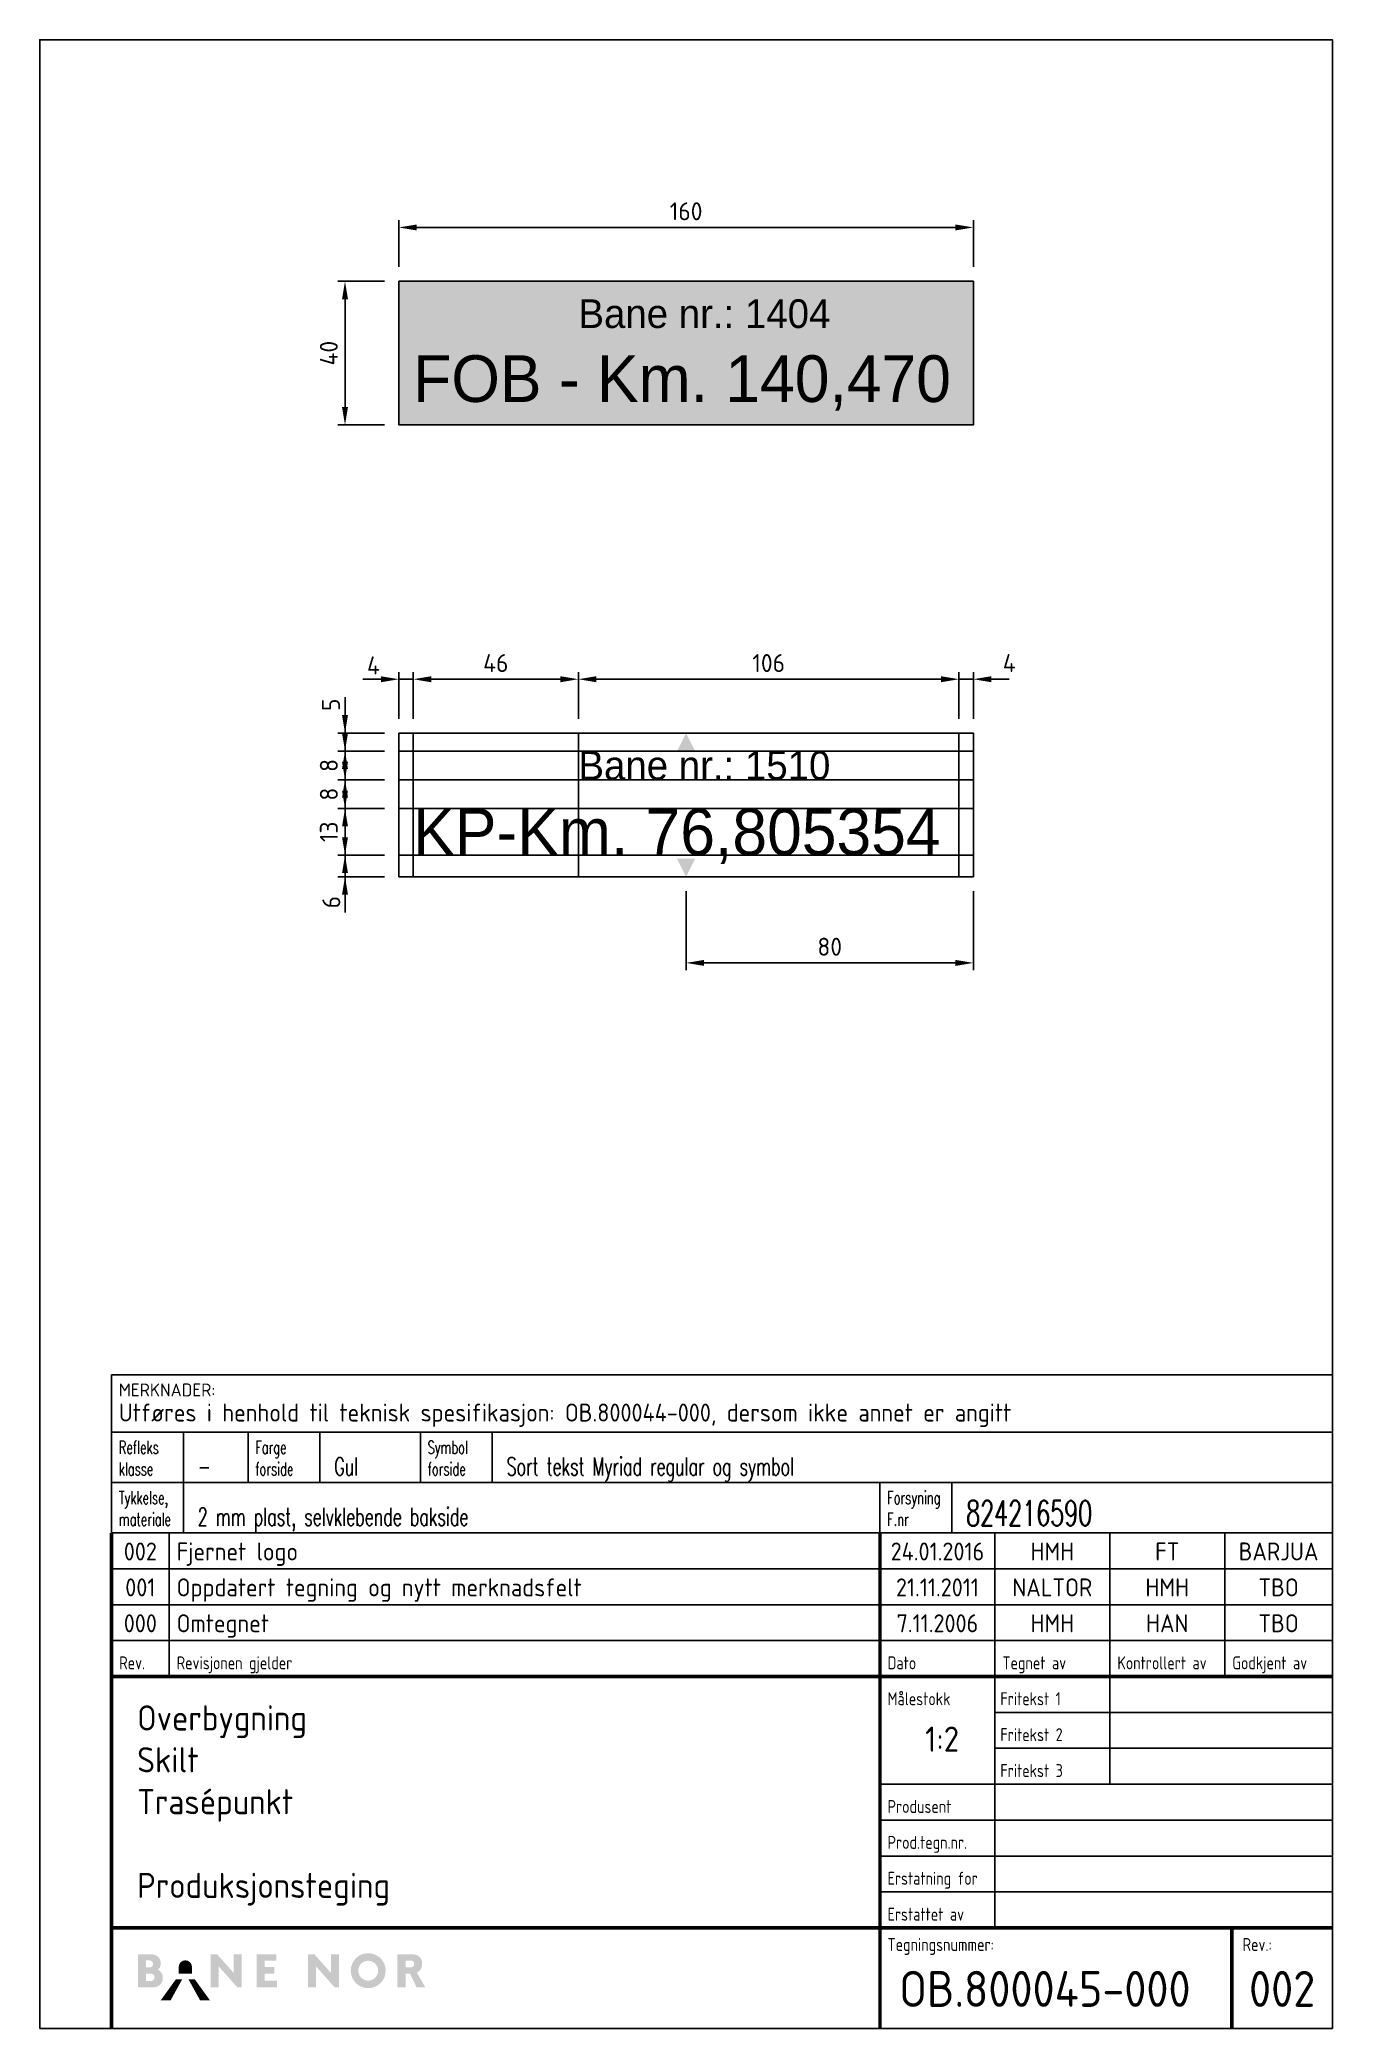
# Model space of a CAD drawing. Header units: millimetres. Extents: x 0 to 360, y 0 to 554.
import ezdxf
from ezdxf.enums import TextEntityAlignment as Align

# ---------------------------------------------------------------- set-up
doc = ezdxf.new("R2010")
doc.units = ezdxf.units.MM
doc.linetypes.add('DASHDOT', pattern=[8, 4, -2, 0, -2])
for name, color, linetype in [('DIM-ISO_1-10', 4, 'Continuous'), ('Merknader', 14, 'DASHDOT'), ('RAMME', 5, 'Continuous'), ('Skilt', 7, 'Continuous'), ('Skilt-tekst', 250, 'Continuous'), ('Skravur-Sort', 250, 'Continuous'), ('Tekst-linjer', 9, 'Continuous'), ('tit_tekst_atributt', 7, 'Continuous'), ('tit_tekst_logo_linjer', 7, 'Continuous'), ('TITT-018', 4, 'Continuous'), ('TITT-TEKST18', 4, 'Continuous'), ('TITT-TEKST25', 2, 'Continuous'), ('TITT-TEKST35', 7, 'Continuous'), ('TITT-TEKST50', 5, 'Continuous')]:
    doc.layers.add(name, color=color, linetype=linetype)
doc.layers.add('Skravur-Gul', color=7, linetype='Continuous', true_color=0xffcc1f)
doc.styles.add('ISO', font='isocp2.shx')
doc.styles.add('ISO25', font='ISO3098.shx')
doc.styles.add('ISOCP', font='isocp.shx')
doc.styles.add('Myriad', font='Myrrg.ttf')
doc.styles.add('TITTEL', font='romans.shx', dxfattribs={"width": 0.65})
doc.dimstyles.new('DIM-ISO_1-2', dxfattribs={"dimscale": 2, "dimtxt": 2.5, "dimasz": 2.5, "dimexe": 1, "dimexo": 2, "dimgap": 1, "dimtad": 1, "dimdec": 0, "dimdsep": 46, "dimtxsty": 'ISO25', "dimcen": 0, "dimclrd": 256, "dimclre": 256, "dimclrt": 2, "dimadec": 0, "dimazin": 0, "dimtp": 0.1, "dimtm": 0.1, "dimtfac": 0.71, "dimtdec": 0, "dimtmove": 0, "dimatfit": 3, "dimfxl": 1, "dimtzin": 0, "dimarcsym": 0})
doc.dimstyles.new('DIM-ISO_1-2$0', dxfattribs={"dimscale": 2, "dimtxt": 2.5, "dimasz": 2.5, "dimexe": 1, "dimexo": 2, "dimgap": 1, "dimtad": 1, "dimdec": 0, "dimdsep": 46, "dimtxsty": 'ISO25', "dimcen": 0, "dimclrd": 256, "dimclre": 256, "dimclrt": 2, "dimadec": 0, "dimazin": 0, "dimtp": 0.1, "dimtm": 0.1, "dimtfac": 0.71, "dimtdec": 0, "dimtmove": 0, "dimatfit": 3, "dimfxl": 1, "dimtzin": 0, "dimarcsym": 0})

# ---------------------------------------------------------------- blocks, each defined once
blk = doc.blocks.new('Merknadsfelt')
at = {"layer": 'TITT-018'}
for p, q in [((0, 14), (170, 14)), ((10, 7), (10, 14)), ((29, 7), (29, 14)), ((0, 7), (107, 7)), ((10, 0), (10, 7)), ((117, 0), (117, 7))]:
    blk.add_line(p, q, dxfattribs=at)
at = {"layer": 'TITT-TEKST50'}
for p, q in [((19, 7), (19, 14)), ((107, 7), (170, 7))]:
    blk.add_line(p, q, dxfattribs=at)
blk.add_lwpolyline([(0, 22), (170, 22), (170, 0), (0, 0)], close=True, dxfattribs=at)
blk.add_lwpolyline([(107, 0), (107, 7)], dxfattribs=at)
at = {"layer": 'TITT-018', "style": 'ISO25'}
blk.add_text('MERKNADER: ', height=1.8, dxfattribs=at).set_placement((1, 19))
at = {"layer": 'TITT-TEKST18', "style": 'TITTEL', "width": 0.65}
for tag, p in [('REFLEKS', (1, 11)), ('FARGE', (20, 11)), ('KLASSE', (1, 8)), ('FORSIDE', (20, 8)), ('TYKKELSE', (1, 4)), ('FORSYNING', (108, 4)), ('MATERIALE', (1, 1)), ('F.NR', (108, 1))]:
    blk.add_attdef(tag, p, '', height=1.8, dxfattribs=at)
at = {"layer": 'TITT-TEKST25', "style": 'ISO'}
blk.add_text('Utføres i henhold til teknisk spesifikasjon: OB.800044-000, dersom ikke annet er angitt ', height=2.5, dxfattribs=at).set_placement((1, 15.5))
at = {"layer": 'TITT-TEKST25', "style": 'TITTEL', "width": 0.65}
for tag, p in [('KLASSE', (12, 8)), ('FORSIDE', (31, 8)), ('MATERIALE', (12, 1))]:
    blk.add_attdef(tag, p, '', height=2.5, dxfattribs=at)
at = {"layer": 'TITT-TEKST35', "style": 'TITTEL', "width": 0.65}
blk.add_attdef('F.NUMMER', (119, 1), '', height=3.5, dxfattribs=at)
blk = doc.blocks.new('Fri-merknad')
at = {"layer": 'TITT-018'}
blk.add_line((10, 0), (10, 7), dxfattribs=at)
at = {"layer": 'TITT-TEKST50'}
blk.add_lwpolyline([(0, 0), (0, 7)], dxfattribs=at)
at = {"layer": 'TITT-TEKST18', "style": 'TITTEL', "width": 0.65}
for tag, p in [('OVER', (1, 4)), ('NEDE', (1, 1))]:
    blk.add_attdef(tag, p, '', height=1.8, dxfattribs=at)
at = {"layer": 'TITT-TEKST25', "style": 'TITTEL', "width": 0.65}
blk.add_attdef('MERKNAD', (12, 1), '', height=2.5, dxfattribs=at)
blk = doc.blocks.new('*D14')
at = {"layer": 'Defpoints', "color": 0, "transparency": 16777216}
for p in [(260, 501.54), (100, 486.54), (260, 486.54)]:
    blk.add_point(p, dxfattribs=at)
at = {"layer": 'DIM-ISO_1-10', "lineweight": -2, "transparency": 16777216}
for p, q in [((100, 490.54), (100, 503.54)), ((105, 501.54), (255, 501.54)), ((260, 490.54), (260, 503.54))]:
    blk.add_line(p, q, dxfattribs=at)
at = {"layer": 'DIM-ISO_1-10', "transparency": 16777216}
for points in [[(105, 502.37), (105, 500.71), (100, 501.54)], [(255, 502.37), (255, 500.71), (260, 501.54)]]:
    blk.add_solid(points, dxfattribs=at)
at = {"layer": 'DIM-ISO_1-10', "color": 2, "transparency": 16777216, "insert": (180, 506.04), "char_height": 5, "attachment_point": 5, "style": 'ISO25'}
blk.add_mtext('160', dxfattribs=at)
blk = doc.blocks.new('*D15')
at = {"layer": 'Defpoints', "color": 0, "transparency": 16777216}
for p in [(100, 486.54), (85, 446.54), (100, 446.54)]:
    blk.add_point(p, dxfattribs=at)
at = {"layer": 'DIM-ISO_1-10', "lineweight": -2, "transparency": 16777216}
for p, q in [((96, 486.54), (83, 486.54)), ((85, 481.54), (85, 451.54)), ((96, 446.54), (83, 446.54))]:
    blk.add_line(p, q, dxfattribs=at)
at = {"layer": 'DIM-ISO_1-10', "transparency": 16777216}
for points in [[(84.17, 481.54), (85.83, 481.54), (85, 486.54)], [(84.17, 451.54), (85.83, 451.54), (85, 446.54)]]:
    blk.add_solid(points, dxfattribs=at)
at = {"layer": 'DIM-ISO_1-10', "color": 2, "transparency": 16777216, "insert": (80.5, 466.54), "char_height": 5, "attachment_point": 5, "rotation": 90, "style": 'ISO25'}
blk.add_mtext('40', dxfattribs=at)
blk = doc.blocks.new('*D16')
at = {"layer": 'Defpoints', "color": 0, "transparency": 16777216}
for p in [(104, 375.73), (100, 360.73), (104, 360.73)]:
    blk.add_point(p, dxfattribs=at)
at = {"layer": 'DIM-ISO_1-10', "lineweight": -2, "transparency": 16777216}
for p, q in [((100, 364.73), (100, 377.73)), ((104, 364.73), (104, 377.73)), ((95, 375.73), (90, 375.73)), ((100, 375.73), (104, 375.73)), ((109, 375.73), (114, 375.73))]:
    blk.add_line(p, q, dxfattribs=at)
at = {"layer": 'DIM-ISO_1-10', "transparency": 16777216}
for points in [[(95, 376.56), (95, 374.89), (100, 375.73)], [(109, 376.56), (109, 374.89), (104, 375.73)]]:
    blk.add_solid(points, dxfattribs=at)
at = {"layer": 'DIM-ISO_1-10', "color": 2, "transparency": 16777216, "insert": (92.91, 379.57), "char_height": 5, "attachment_point": 5, "style": 'ISO25'}
blk.add_mtext('4', dxfattribs=at)
blk = doc.blocks.new('*D17')
at = {"layer": 'Defpoints', "color": 0, "transparency": 16777216}
for p in [(150, 375.73), (104, 360.73), (150, 360.73)]:
    blk.add_point(p, dxfattribs=at)
at = {"layer": 'DIM-ISO_1-10', "lineweight": -2, "transparency": 16777216}
for p, q in [((104, 364.73), (104, 377.73)), ((150, 364.73), (150, 377.73)), ((109, 375.73), (145, 375.73))]:
    blk.add_line(p, q, dxfattribs=at)
at = {"layer": 'DIM-ISO_1-10', "transparency": 16777216}
for points in [[(109, 376.56), (109, 374.89), (104, 375.73)], [(145, 376.56), (145, 374.89), (150, 375.73)]]:
    blk.add_solid(points, dxfattribs=at)
at = {"layer": 'DIM-ISO_1-10', "color": 2, "transparency": 16777216, "insert": (127, 380.23), "char_height": 5, "attachment_point": 5, "style": 'ISO25'}
blk.add_mtext('46', dxfattribs=at)
blk = doc.blocks.new('*D18')
at = {"layer": 'Defpoints', "color": 0, "transparency": 16777216}
for p in [(256, 375.73), (150, 360.73), (256, 360.73)]:
    blk.add_point(p, dxfattribs=at)
at = {"layer": 'DIM-ISO_1-10', "lineweight": -2, "transparency": 16777216}
for p, q in [((150, 364.73), (150, 377.73)), ((256, 364.73), (256, 377.73)), ((155, 375.73), (251, 375.73))]:
    blk.add_line(p, q, dxfattribs=at)
at = {"layer": 'DIM-ISO_1-10', "transparency": 16777216}
for points in [[(155, 376.56), (155, 374.89), (150, 375.73)], [(251, 376.56), (251, 374.89), (256, 375.73)]]:
    blk.add_solid(points, dxfattribs=at)
at = {"layer": 'DIM-ISO_1-10', "color": 2, "transparency": 16777216, "insert": (203, 380.23), "char_height": 5, "attachment_point": 5, "style": 'ISO25'}
blk.add_mtext('106', dxfattribs=at)
blk = doc.blocks.new('*D19')
at = {"layer": 'Defpoints', "color": 0, "transparency": 16777216}
for p in [(260, 375.73), (256, 360.73), (260, 360.73)]:
    blk.add_point(p, dxfattribs=at)
at = {"layer": 'DIM-ISO_1-10', "lineweight": -2, "transparency": 16777216}
for p, q in [((256, 364.73), (256, 377.73)), ((260, 364.73), (260, 377.73)), ((251, 375.73), (246, 375.73)), ((256, 375.73), (260, 375.73)), ((265, 375.73), (270, 375.73))]:
    blk.add_line(p, q, dxfattribs=at)
at = {"layer": 'DIM-ISO_1-10', "transparency": 16777216}
for points in [[(251, 376.56), (251, 374.89), (256, 375.73)], [(265, 376.56), (265, 374.89), (260, 375.73)]]:
    blk.add_solid(points, dxfattribs=at)
at = {"layer": 'DIM-ISO_1-10', "color": 2, "transparency": 16777216, "insert": (270, 380.23), "char_height": 5, "attachment_point": 5, "style": 'ISO25'}
blk.add_mtext('4', dxfattribs=at)
blk = doc.blocks.new('*D20')
at = {"layer": 'Defpoints', "color": 0, "transparency": 16777216}
for p in [(100, 360.73), (85, 355.73), (100, 355.73)]:
    blk.add_point(p, dxfattribs=at)
at = {"layer": 'DIM-ISO_1-10', "lineweight": -2, "transparency": 16777216}
for p, q in [((85, 365.73), (85, 370.73)), ((96, 360.73), (83, 360.73)), ((85, 360.73), (85, 355.73)), ((96, 355.73), (83, 355.73)), ((85, 350.73), (85, 345.73))]:
    blk.add_line(p, q, dxfattribs=at)
at = {"layer": 'DIM-ISO_1-10', "transparency": 16777216}
for points in [[(84.17, 365.73), (85.83, 365.73), (85, 360.73)], [(84.17, 350.73), (85.83, 350.73), (85, 355.73)]]:
    blk.add_solid(points, dxfattribs=at)
at = {"layer": 'DIM-ISO_1-10', "color": 2, "transparency": 16777216, "insert": (81.09, 368.61), "char_height": 5, "attachment_point": 5, "rotation": 90, "style": 'ISO25'}
blk.add_mtext('5', dxfattribs=at)
blk = doc.blocks.new('*D21')
at = {"layer": 'Defpoints', "color": 0, "transparency": 16777216}
for p in [(100, 355.73), (85, 347.73), (100, 347.73)]:
    blk.add_point(p, dxfattribs=at)
at = {"layer": 'DIM-ISO_1-10', "lineweight": -2, "transparency": 16777216}
for p, q in [((85, 360.73), (85, 365.73)), ((96, 355.73), (83, 355.73)), ((85, 355.73), (85, 347.73)), ((96, 347.73), (83, 347.73)), ((85, 342.73), (85, 337.73))]:
    blk.add_line(p, q, dxfattribs=at)
at = {"layer": 'DIM-ISO_1-10', "transparency": 16777216}
for points in [[(84.17, 360.73), (85.83, 360.73), (85, 355.73)], [(84.17, 342.73), (85.83, 342.73), (85, 347.73)]]:
    blk.add_solid(points, dxfattribs=at)
at = {"layer": 'DIM-ISO_1-10', "color": 2, "transparency": 16777216, "insert": (80.5, 351.73), "char_height": 5, "attachment_point": 5, "rotation": 90, "style": 'ISO25'}
blk.add_mtext('8', dxfattribs=at)
blk = doc.blocks.new('*D22')
at = {"layer": 'Defpoints', "color": 0, "transparency": 16777216}
for p in [(100, 347.73), (85, 339.73), (100, 339.73)]:
    blk.add_point(p, dxfattribs=at)
at = {"layer": 'DIM-ISO_1-10', "lineweight": -2, "transparency": 16777216}
for p, q in [((85, 352.73), (85, 357.73)), ((96, 347.73), (83, 347.73)), ((85, 347.73), (85, 339.73)), ((96, 339.73), (83, 339.73)), ((85, 334.73), (85, 329.73))]:
    blk.add_line(p, q, dxfattribs=at)
at = {"layer": 'DIM-ISO_1-10', "transparency": 16777216}
for points in [[(84.17, 352.73), (85.83, 352.73), (85, 347.73)], [(84.17, 334.73), (85.83, 334.73), (85, 339.73)]]:
    blk.add_solid(points, dxfattribs=at)
at = {"layer": 'DIM-ISO_1-10', "color": 2, "transparency": 16777216, "insert": (80.5, 343.73), "char_height": 5, "attachment_point": 5, "rotation": 90, "style": 'ISO25'}
blk.add_mtext('8', dxfattribs=at)
blk = doc.blocks.new('*D23')
at = {"layer": 'Defpoints', "color": 0, "transparency": 16777216}
for p in [(100, 339.73), (85, 326.73), (100, 326.73)]:
    blk.add_point(p, dxfattribs=at)
at = {"layer": 'DIM-ISO_1-10', "lineweight": -2, "transparency": 16777216}
for p, q in [((85, 344.73), (85, 349.73)), ((96, 339.73), (83, 339.73)), ((85, 339.73), (85, 326.73)), ((96, 326.73), (83, 326.73)), ((85, 321.73), (85, 316.73))]:
    blk.add_line(p, q, dxfattribs=at)
at = {"layer": 'DIM-ISO_1-10', "transparency": 16777216}
for points in [[(84.17, 344.73), (85.83, 344.73), (85, 339.73)], [(84.17, 321.73), (85.83, 321.73), (85, 326.73)]]:
    blk.add_solid(points, dxfattribs=at)
at = {"layer": 'DIM-ISO_1-10', "color": 2, "transparency": 16777216, "insert": (80.5, 333.23), "char_height": 5, "attachment_point": 5, "rotation": 90, "style": 'ISO25'}
blk.add_mtext('13', dxfattribs=at)
blk = doc.blocks.new('*D24')
at = {"layer": 'Defpoints', "color": 0, "transparency": 16777216}
for p in [(100, 326.73), (85, 320.73), (100, 320.73)]:
    blk.add_point(p, dxfattribs=at)
at = {"layer": 'DIM-ISO_1-10', "lineweight": -2, "transparency": 16777216}
for p, q in [((85, 331.73), (85, 336.73)), ((96, 326.73), (83, 326.73)), ((85, 326.73), (85, 320.73)), ((96, 320.73), (83, 320.73)), ((85, 315.73), (85, 310.73))]:
    blk.add_line(p, q, dxfattribs=at)
at = {"layer": 'DIM-ISO_1-10', "transparency": 16777216}
for points in [[(84.17, 331.73), (85.83, 331.73), (85, 326.73)], [(84.17, 315.73), (85.83, 315.73), (85, 320.73)]]:
    blk.add_solid(points, dxfattribs=at)
at = {"layer": 'DIM-ISO_1-10', "color": 2, "transparency": 16777216, "insert": (81.19, 313.64), "char_height": 5, "attachment_point": 5, "rotation": 90, "style": 'ISO25'}
blk.add_mtext('6', dxfattribs=at)
blk = doc.blocks.new('*D27')
at = {"layer": 'Defpoints', "color": 0, "transparency": 16777216}
for p in [(180, 320.73), (260, 320.73), (180, 296.73)]:
    blk.add_point(p, dxfattribs=at)
at = {"layer": 'DIM-ISO_1-10', "lineweight": -2, "transparency": 16777216}
for p, q in [((180, 316.73), (180, 294.73)), ((260, 316.73), (260, 294.73)), ((255, 296.73), (185, 296.73))]:
    blk.add_line(p, q, dxfattribs=at)
at = {"layer": 'DIM-ISO_1-10', "transparency": 16777216}
for points in [[(185, 297.56), (185, 295.89), (180, 296.73)], [(255, 297.56), (255, 295.89), (260, 296.73)]]:
    blk.add_solid(points, dxfattribs=at)
at = {"layer": 'DIM-ISO_1-10', "color": 2, "transparency": 16777216, "insert": (220, 301.23), "char_height": 5, "attachment_point": 5, "style": 'ISO25'}
blk.add_mtext('80', dxfattribs=at)
blk = doc.blocks.new('BaneNOR_logo')
at = {"true_color": 0x1e285a}
h = blk.add_hatch(color=179, dxfattribs=at)
h.dxf.hatch_style = 1
edge = h.paths.add_edge_path()
edge.add_spline(control_points=[(6.43, -5.82), (6.43, -5.82), (6.84, -5.58), (6.84, -4.97), (6.84, -4.28), (6.46, -3.68), (5.35, -3.68), (4.79, -3.68), (4.24, -3.68), (3.68, -3.68), (3.68, -5.21), (3.68, -6.74), (3.68, -8.28), (3.95, -8.28), (4.22, -8.28), (4.49, -8.28), (4.49, -8.28), (5.55, -8.28), (5.8, -8.28), (6.5, -8.28), (7.13, -7.78), (7.13, -7), (7.13, -6.07), (6.43, -5.82), (6.43, -5.82)], knot_values=[0, 0, 0, 0, 1, 1, 1, 2, 2, 2, 3, 3, 3, 4, 4, 4, 5, 5, 5, 6, 6, 6, 7, 7, 7, 8, 8, 8, 8], weights=[1, 1, 1, 1, 1, 1, 1, 1, 1, 1, 1, 1, 1, 1, 1, 1, 1, 1, 1, 1, 1, 1, 1, 1, 1], degree=3, periodic=0)
edge = h.paths.add_edge_path(flags=16)
edge.add_spline(control_points=[(4.8, -4.54), (4.8, -4.54), (5.28, -4.54), (5.28, -4.54), (5.55, -4.54), (5.77, -4.76), (5.77, -5.03), (5.77, -5.03), (5.77, -5.03), (5.77, -5.03), (5.77, -5.3), (5.55, -5.52), (5.28, -5.52), (5.28, -5.52), (4.8, -5.52), (4.8, -5.52), (4.8, -5.52), (4.8, -4.54), (4.8, -4.54)], knot_values=[0, 0, 0, 0, 1, 1, 1, 2, 2, 2, 3, 3, 3, 4, 4, 4, 5, 5, 5, 6, 6, 6, 6], degree=3, periodic=0)
edge = h.paths.add_edge_path(flags=16)
edge.add_spline(control_points=[(5.98, -6.9), (5.98, -7.19), (5.75, -7.42), (5.46, -7.42), (5.46, -7.42), (4.8, -7.42), (4.8, -7.42), (4.8, -7.42), (4.8, -6.37), (4.8, -6.37), (4.8, -6.37), (5.46, -6.37), (5.46, -6.37), (5.75, -6.37), (5.98, -6.61), (5.98, -6.9), (5.98, -6.9), (5.98, -6.9), (5.98, -6.9)], knot_values=[0, 0, 0, 0, 1, 1, 1, 2, 2, 2, 3, 3, 3, 4, 4, 4, 5, 5, 5, 6, 6, 6, 6], degree=3, periodic=0)
h = blk.add_hatch(color=179, dxfattribs=at)
h.dxf.hatch_style = 1
edge = h.paths.add_edge_path()
edge.add_spline(control_points=[(9.34, -6.36), (9.34, -6.36), (9.34, -5.45), (9.34, -5.45), (9.34, -4.94), (9.75, -4.52), (10.27, -4.52), (10.27, -4.52), (10.27, -4.52), (10.27, -4.52), (10.78, -4.52), (11.19, -4.94), (11.19, -5.45), (11.19, -5.45), (11.19, -6.36), (11.19, -6.36), (11.19, -6.36), (9.34, -6.36), (9.34, -6.36)], knot_values=[0, 0, 0, 0, 1, 1, 1, 2, 2, 2, 3, 3, 3, 4, 4, 4, 5, 5, 5, 6, 6, 6, 6], degree=3, periodic=0)
h = blk.add_hatch(color=179, dxfattribs=at)
h.dxf.hatch_style = 1
h.paths.add_polyline_path([(17.5, -8.28), (14.91, -5.36), (14.91, -8.28), (13.79, -8.28), (13.79, -3.68), (14.69, -3.68), (16.99, -6.27), (16.99, -3.68), (18.11, -3.68), (18.11, -8.28)])
edge = h.paths.add_edge_path()
edge.add_line((20.2, -8.28), (20.2, -3.68))
h = blk.add_hatch(color=179, dxfattribs=at)
h.dxf.hatch_style = 1
h.paths.add_polyline_path([(20.2, -3.68), (22.96, -3.68), (22.96, -4.59), (21.32, -4.59), (21.32, -5.45), (22.66, -5.45), (22.66, -6.36), (21.32, -6.36), (21.32, -7.37), (23.02, -7.37), (23.02, -8.28), (20.2, -8.28)])
h = blk.add_hatch(color=179, dxfattribs=at)
h.dxf.hatch_style = 1
h.paths.add_polyline_path([(31.05, -8.28), (28.46, -5.36), (28.46, -8.28), (27.34, -8.28), (27.34, -3.68), (28.24, -3.68), (30.54, -6.27), (30.54, -3.68), (31.66, -3.68), (31.66, -8.28)])
h = blk.add_hatch(color=179, dxfattribs=at)
h.dxf.hatch_style = 1
edge = h.paths.add_edge_path()
edge.add_spline(control_points=[(35.73, -3.53), (34.39, -3.53), (33.3, -4.62), (33.3, -5.96), (33.3, -7.31), (34.39, -8.4), (35.73, -8.4), (37.08, -8.4), (38.17, -7.31), (38.17, -5.96), (38.17, -4.62), (37.08, -3.53), (35.73, -3.53)], knot_values=[0, 0, 0, 0, 1, 1, 1, 2, 2, 2, 3, 3, 3, 4, 4, 4, 4], degree=3, periodic=0)
edge = h.paths.add_edge_path(flags=16)
edge.add_spline(control_points=[(35.73, -7.35), (34.97, -7.35), (34.35, -6.73), (34.35, -5.96), (34.35, -5.2), (34.97, -4.58), (35.73, -4.58), (36.5, -4.58), (37.11, -5.2), (37.11, -5.96), (37.11, -6.73), (36.5, -7.35), (35.73, -7.35)], knot_values=[0, 0, 0, 0, 1, 1, 1, 2, 2, 2, 3, 3, 3, 4, 4, 4, 4], degree=3, periodic=0)
h = blk.add_hatch(color=179, dxfattribs=at)
h.dxf.hatch_style = 1
edge = h.paths.add_edge_path()
edge.add_spline(control_points=[(43.68, -8.28), (43.68, -8.28), (42.51, -6.23), (42.51, -6.23), (43.08, -5.98), (43.24, -5.51), (43.24, -4.94), (43.24, -4.33), (42.88, -3.68), (41.77, -3.68), (41.77, -3.68), (39.81, -3.68), (39.81, -3.68), (39.81, -3.68), (39.81, -8.28), (39.81, -8.28), (39.81, -8.28), (40.93, -8.28), (40.93, -8.28), (40.93, -8.28), (40.93, -6.37), (40.93, -6.37), (40.93, -6.37), (41.54, -6.37), (41.54, -6.37), (41.54, -6.37), (42.46, -8.28), (42.46, -8.28), (42.46, -8.28), (43.68, -8.28), (43.68, -8.28)], knot_values=[0, 0, 0, 0, 1, 1, 1, 2, 2, 2, 3, 3, 3, 4, 4, 4, 5, 5, 5, 6, 6, 6, 7, 7, 7, 8, 8, 8, 9, 9, 9, 10, 10, 10, 10], degree=3, periodic=0)
edge = h.paths.add_edge_path(flags=16)
edge.add_spline(control_points=[(40.93, -4.55), (40.93, -4.55), (41.67, -4.55), (41.67, -4.55), (41.93, -4.55), (42.14, -4.76), (42.14, -5.03), (42.14, -5.03), (42.14, -5.03), (42.14, -5.03), (42.14, -5.29), (41.93, -5.5), (41.67, -5.5), (41.67, -5.5), (40.93, -5.5), (40.93, -5.5), (40.93, -5.5), (40.93, -4.55), (40.93, -4.55)], knot_values=[0, 0, 0, 0, 1, 1, 1, 2, 2, 2, 3, 3, 3, 4, 4, 4, 5, 5, 5, 6, 6, 6, 6], degree=3, periodic=0)
h = blk.add_hatch(color=179, dxfattribs=at)
h.dxf.hatch_style = 1
h.paths.add_polyline_path([(8.96, -7.15), (6.83, -10.1), (8.21, -10.1), (9.84, -7.15)])
h = blk.add_hatch(color=179, dxfattribs=at)
h.dxf.hatch_style = 1
h.paths.add_polyline_path([(11.57, -7.15), (10.7, -7.15), (12.32, -10.1), (13.7, -10.1)])
blk = doc.blocks.new('tit_Bane_NOR')
at = {"layer": 'tit_tekst_logo_linjer', "color": 4}
for p, q in [((0, 59), (-170, 59)), ((-162, 49), (-162, 59)), ((-47, 49), (-47, 59)), ((-31, 34), (-31, 59)), ((-15, 49), (-15, 59)), ((0, 54), (-170, 54)), ((-47, 49), (-47, 14)), ((-47, 44), (0, 44)), ((-47, 39), (0, 39)), ((-63, 34), (0, 34)), ((-47, 34), (0, 34)), ((-63, 29), (0, 29)), ((-63, 24), (0, 24)), ((-63, 19), (0, 19))]:
    blk.add_line(p, q, dxfattribs=at)
at = {"layer": 'tit_tekst_logo_linjer', "color": 5, "const_width": 0.5}
for points in [[(-170, 59), (-170, 0)], [(-63, 59), (-63, 0)], [(-170, 49), (0, 49)], [(-170, 14), (0, 14)], [(-14, 14), (-14, 0)]]:
    blk.add_lwpolyline(points, dxfattribs=at)
at = {"layer": 'tit_tekst_logo_linjer'}
blk.add_blockref('BaneNOR_logo', (-170, 14), dxfattribs=at)
at = {"layer": 'tit_tekst_atributt', "color": 2, "style": 'ISOCP'}
for tag, p in [('2A', (-166, 55.16)), ('2C', (-55, 55.16)), ('2D', (-39, 55.16)), ('2E', (-23, 55.16)), ('2F', (-7.5, 55.16))]:
    blk.add_attdef(tag, text='', height=2.5, dxfattribs=at).set_placement(p, align=Align.CENTER)
for tag, p in [('2B', (-160.94, 55.16)), ('3D', (-29.94, 45)), ('3E', (-29.94, 40)), ('3F', (-29.94, 35)), ('3G', (-45.94, 30)), ('3H', (-45.94, 25)), ('3I', (-45.94, 20)), ('3J', (-45.94, 15))]:
    blk.add_attdef(tag, p, '', height=2.5, dxfattribs=at)
at = {"layer": 'tit_tekst_atributt', "color": 7, "style": 'ISOCP'}
for tag, p in [('1A', (-166.44, 41.48)), ('1B', (-166.44, 35.65)), ('1C', (-166.44, 29.82)), ('1D', (-166.44, 23.99)), ('1E', (-166.44, 18.16))]:
    blk.add_attdef(tag, p, '', height=3.5, dxfattribs=at)
for tag, p in [('3A', (-54.35, 38.53)), ('3B', (-54.35, 40.29)), ('3C', (-54.35, 35.45))]:
    blk.add_attdef(tag, text='', height=3.5, dxfattribs=at).set_placement(p, align=Align.CENTER)
at = {"layer": 'tit_tekst_atributt', "color": 5, "style": 'ISOCP'}
blk.add_attdef('5A', (-60.32, 3), '', height=5, dxfattribs=at)
blk.add_attdef('5B', text='', height=5, dxfattribs=at).set_placement((-7, 3), align=Align.CENTER)
at = {"layer": 'tit_tekst_logo_linjer', "color": 4, "style": 'ISOCP', "width": 0.88}
for s, p in [('Rev.', (-168.94, 50)), ('Revisjonen gjelder', (-160.94, 50)), ('Dato', (-61.94, 50)), ('Tegnet av', (-45.94, 50)), ('Kontrollert av', (-29.94, 50)), ('Godkjent av', (-13.94, 50)), ('Målestokk', (-61.94, 45)), ('Fritekst 1', (-46.24, 45)), ('Fritekst 2', (-46.24, 40)), ('Fritekst 3', (-46.24, 35)), ('Produsent', (-61.94, 30)), ('Prod.tegn.nr.', (-61.94, 25)), ('Erstatning for', (-61.94, 20)), ('Erstattet av', (-61.94, 15)), ('Tegningsnummer:', (-61.94, 10.78)), ('Rev.:', (-12.5, 10.78))]:
    blk.add_text(s, height=1.8, dxfattribs=at).set_placement(p)
blk = doc.blocks.new('rev_Bane_NOR')
at = {"layer": 'tit_tekst_logo_linjer', "color": 4}
for p, q in [((170, 5), (0, 5)), ((8, 0), (8, 5)), ((123, 0), (123, 5)), ((139, 0), (139, 5)), ((155, 0), (155, 5))]:
    blk.add_line(p, q, dxfattribs=at)
at = {"layer": 'tit_tekst_logo_linjer', "color": 5, "const_width": 0.5}
for points in [[(0, 5), (0, 0)], [(107, 5), (107, 0)]]:
    blk.add_lwpolyline(points, dxfattribs=at)
at = {"layer": 'tit_tekst_atributt', "color": 2, "style": 'ISOCP'}
for tag, p in [('2A', (4, 1.16)), ('2C', (115, 1.16)), ('2D', (131, 1.16)), ('2E', (147, 1.16)), ('2F', (162.5, 1.16))]:
    blk.add_attdef(tag, text='', height=2.5, dxfattribs=at).set_placement(p, align=Align.CENTER)
blk.add_attdef('2B', (9.06, 1.16), '', height=2.5, dxfattribs=at)
blk = doc.blocks.new('revisjonslinje')
blk.add_blockref('rev_Bane_NOR', (0, 0))
at = {"layer": 'tit_tekst_atributt', "color": 2, "style": 'ISOCP'}
for tag, p in [('2A', (4, 1.16)), ('2C', (115, 1.16)), ('2D', (131, 1.16)), ('2E', (147, 1.16)), ('2F', (162.5, 1.16))]:
    blk.add_attdef(tag, text='', height=2.5, dxfattribs=at).set_placement(p, align=Align.CENTER)
blk.add_attdef('2B', (9.06, 1.16), '', height=2.5, dxfattribs=at)

msp = doc.modelspace()

# ---------------------------------------------------------------- hatches: boundary and pattern name
at = {"layer": 'Skravur-Gul'}
msp.add_hatch(color=256, dxfattribs=at).paths.add_polyline_path([(100, 486.54), (260, 486.54), (260, 446.54), (100, 446.54)])
at = {"layer": 'Skravur-Sort'}
h = msp.add_hatch(color=256, dxfattribs=at)
h.paths.add_polyline_path([(180, 486.54), (177.5, 481.54), (182.5, 481.54)])
h.paths.add_polyline_path([(180, 446.54), (177.5, 451.54), (182.5, 451.54)])
h = msp.add_hatch(color=256, dxfattribs=at)
h.paths.add_polyline_path([(180, 360.73), (177.5, 355.73), (182.5, 355.73)])
h.paths.add_polyline_path([(180, 320.73), (177.5, 325.73), (182.5, 325.73)])

# ---------------------------------------------------------------- linework, layer by layer
at = {"layer": 'RAMME'}
msp.add_lwpolyline([(0, 0), (360, 0), (360, 553.8), (0, 553.8)], close=True, dxfattribs=at)
at = {"layer": 'Skilt'}
for points in [[(100, 486.54), (260, 486.54), (260, 446.54), (100, 446.54)], [(100, 360.73), (260, 360.73), (260, 320.73), (100, 320.73)]]:
    msp.add_lwpolyline(points, close=True, dxfattribs=at)
at = {"layer": 'Tekst-linjer'}
for p, q in [((104, 360.73), (104, 320.73)), ((150, 360.73), (150, 320.73)), ((256, 360.73), (256, 320.73)), ((100, 355.73), (260, 355.73)), ((100, 347.73), (260, 347.73)), ((100, 339.73), (260, 339.73)), ((100, 326.73), (260, 326.73))]:
    msp.add_line(p, q, dxfattribs=at)

# ---------------------------------------------------------------- block references
at = {"layer": 'Merknader', "xscale": 2, "yscale": 2, "zscale": 2}
for name, p, values in [('rev_Bane_NOR', (20, 128), {'2A': '002', '2B': 'Fjernet logo', '2C': '24.01.2016', '2D': 'HMH', '2E': 'FT', '2F': 'BARJUA'}), ('revisjonslinje', (20, 118), {'2A': '001', '2B': 'Oppdatert tegning og nytt merknadsfelt', '2C': '21.11.2011', '2D': 'NALTOR', '2E': 'HMH', '2F': 'TBO'}), ('tit_Bane_NOR', (360, 0), {'1A': 'Overbygning', '1B': 'Skilt', '1C': 'Trasépunkt', '1E': 'Produksjonsteging', '2A': '000', '2B': 'Omtegnet', '2C': '7.11.2006', '2D': 'HMH', '2E': 'HAN', '2F': 'TBO', '5A': 'OB.800045-000', '5B': '002', '3A': '1:2'})]:
    msp.add_blockref(name, p, dxfattribs=at).add_auto_attribs(values)
at = {"layer": 'RAMME'}
ref = msp.add_blockref('Merknadsfelt', (20, 138), dxfattribs=dict(at, xscale=2, yscale=2, zscale=2))
ref.add_attrib('KLASSE', '-', (44, 154), dxfattribs={"layer": 'TITT-TEKST25', "height": 5, "style": 'TITTEL', "width": 0.65})
ref.add_attrib('FORSIDE', 'Gul', (82, 154), dxfattribs={"layer": 'TITT-TEKST25', "height": 5, "style": 'TITTEL', "width": 0.65})
ref.add_attrib('MATERIALE', '2 mm plast, selvklebende bakside', (44, 140), dxfattribs={"layer": 'TITT-TEKST25', "height": 5, "style": 'TITTEL', "width": 0.65})
ref.add_attrib('KLASSE', 'klasse', (22, 154), dxfattribs={"layer": 'TITT-TEKST18', "height": 3.6, "style": 'TITTEL', "width": 0.65})
ref.add_attrib('REFLEKS', 'Refleks', (22, 160), dxfattribs={"layer": 'TITT-TEKST18', "height": 3.6, "style": 'TITTEL', "width": 0.65})
ref.add_attrib('FORSIDE', 'forside', (60, 154), dxfattribs={"layer": 'TITT-TEKST18', "height": 3.6, "style": 'TITTEL', "width": 0.65})
ref.add_attrib('FARGE', 'Farge', (60, 160), dxfattribs={"layer": 'TITT-TEKST18', "height": 3.6, "style": 'TITTEL', "width": 0.65})
ref.add_attrib('TYKKELSE', 'Tykkelse,', (22, 146), dxfattribs={"layer": 'TITT-TEKST18', "height": 3.6, "style": 'TITTEL', "width": 0.65})
ref.add_attrib('MATERIALE', 'materiale', (22, 140), dxfattribs={"layer": 'TITT-TEKST18', "height": 3.6, "style": 'TITTEL', "width": 0.65})
ref.add_attrib('FORSYNING', 'Forsyning', (236, 146), dxfattribs={"layer": 'TITT-TEKST18', "height": 3.6, "style": 'TITTEL', "width": 0.65})
ref.add_attrib('F.NR', 'F.nr', (236, 140), dxfattribs={"layer": 'TITT-TEKST18', "height": 3.6, "style": 'TITTEL', "width": 0.65})
ref.add_attrib('F.NUMMER', '824216590', (258, 140), dxfattribs={"layer": 'TITT-TEKST35', "height": 7, "style": 'TITTEL', "width": 0.65})
at = {"layer": 'RAMME', "xscale": 2, "yscale": 2, "zscale": 2}
msp.add_blockref('Fri-merknad', (106, 152), dxfattribs=at).add_auto_attribs({'OVER': 'Symbol', 'NEDE': 'forside', 'MERKNAD': 'Sort tekst Myriad regular og symbol'})

# ---------------------------------------------------------------- texts
at = {"layer": 'Skilt-tekst', "style": 'Myriad'}
for s, height, p in [('Bane nr.: 1404', 8, (150, 473.54)), ('Bane nr.: 1510', 8, (150, 347.73)), ('KP-Km. 76,805354', 13, (104, 326.73))]:
    msp.add_text(s, height=height, dxfattribs=at).set_placement(p)
msp.add_text('FOB - Km. 140,470', height=13, dxfattribs=at).set_placement((104, 449.04), align=Align.BOTTOM_LEFT)

# ---------------------------------------------------------------- dimensions: what is measured, and where the dimension line sits
at = {"layer": 'DIM-ISO_1-10'}
dim = msp.add_linear_dim(base=(260, 501.54), p1=(100, 486.54), p2=(260, 486.54), dimstyle='DIM-ISO_1-2', dxfattribs=at)
dim.commit()
dim.dimension.update_dxf_attribs({"geometry": '*D14', "text_midpoint": (180, 506.04)})
dim = msp.add_linear_dim(base=(85, 446.54), p1=(100, 486.54), p2=(100, 446.54), angle=90, dimstyle='DIM-ISO_1-2', dxfattribs=at)
dim.commit()
dim.dimension.update_dxf_attribs({"geometry": '*D15', "text_midpoint": (80.5, 466.54)})
for base, p1, p2, override, picture, middle in [((104, 375.73), (100, 360.73), (104, 360.73), {"dimtmove": 2}, '*D16', (92.91, 379.57)), ((260, 375.73), (256, 360.73), (260, 360.73), {"dimtmove": 1}, '*D19', (270, 375.73))]:
    dim = msp.add_linear_dim(base=base, p1=p1, p2=p2, dimstyle='DIM-ISO_1-2', override=override, dxfattribs=at)
    dim.commit()
    dim.dimension.update_dxf_attribs({"geometry": picture, "text_midpoint": middle, "dimtype": 160})
for base, p1, p2, dimstyle, picture, middle in [((150, 375.73), (104, 360.73), (150, 360.73), 'DIM-ISO_1-2', '*D17', (127, 380.23)), ((256, 375.73), (150, 360.73), (256, 360.73), 'DIM-ISO_1-2', '*D18', (203, 380.23)), ((180, 296.73), (260, 320.73), (180, 320.73), 'DIM-ISO_1-2$0', '*D27', (220, 301.23))]:
    dim = msp.add_linear_dim(base=base, p1=p1, p2=p2, dimstyle=dimstyle, override={"dimtmove": 1}, dxfattribs=at)
    dim.commit()
    dim.dimension.update_dxf_attribs({"geometry": picture, "text_midpoint": middle})
for base, p1, p2, picture, middle in [((85, 355.73), (100, 360.73), (100, 355.73), '*D20', (81.09, 368.61)), ((85, 320.73), (100, 326.73), (100, 320.73), '*D24', (81.19, 313.64))]:
    dim = msp.add_linear_dim(base=base, p1=p1, p2=p2, angle=90, dimstyle='DIM-ISO_1-2', override={"dimtmove": 2}, dxfattribs=at)
    dim.commit()
    dim.dimension.update_dxf_attribs({"geometry": picture, "text_midpoint": middle, "dimtype": 160})
for base, p1, p2, picture, middle in [((85, 347.73), (100, 355.73), (100, 347.73), '*D21', (80.5, 351.73)), ((85, 339.73), (100, 347.73), (100, 339.73), '*D22', (80.5, 343.73)), ((85, 326.73), (100, 339.73), (100, 326.73), '*D23', (80.5, 333.23))]:
    dim = msp.add_linear_dim(base=base, p1=p1, p2=p2, angle=90, dimstyle='DIM-ISO_1-2', override={"dimtmove": 1}, dxfattribs=at)
    dim.commit()
    dim.dimension.update_dxf_attribs({"geometry": picture, "text_midpoint": middle})

doc.saveas('drawing.dxf')
